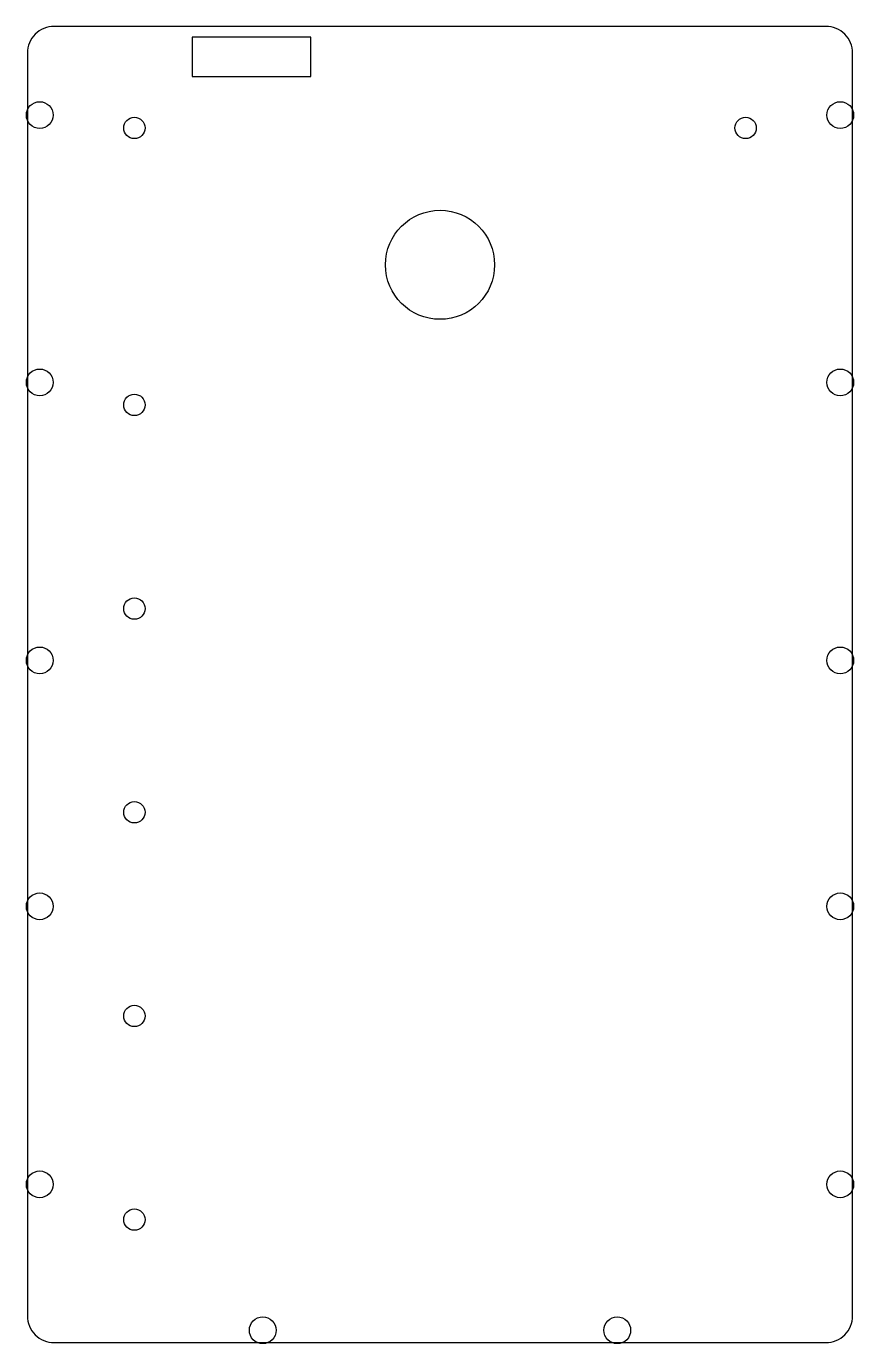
# Model space of a CAD drawing. Header units: millimetres. Extents: x -10 to 67, y -114 to 10.
import ezdxf

# ---------------------------------------------------------------- set-up
doc = ezdxf.new("R2010")
doc.units = ezdxf.units.MM
doc.layers.get('0').update_dxf_attribs({"linetype": 'CONTINUOUS'})

msp = doc.modelspace()

# ---------------------------------------------------------------- linework, layer by layer
msp.add_lwpolyline([(64.65, 9.5), (-7.5, 9.5, 0.414214), (-10, 7), (-10, -111.1, 0.414214), (-7.5, -113.6), (64.65, -113.6, 0.414214), (67.15, -111.1), (67.15, 7, 0.414214)], format="xyb", close=True)
msp.add_lwpolyline([(16.5, 8.5), (5.4, 8.5), (5.4, 4.8), (16.5, 4.8)], close=True)
for centre, radius in [((-8.85, 1.2), 1.25), ((66, 1.2), 1.25), ((0, 0), 1), ((57.15, 0), 1), ((28.58, -12.8), 5.1), ((-8.85, -23.8), 1.25), ((66, -23.8), 1.25), ((0, -25.9), 1), ((0, -44.95), 1), ((-8.85, -49.8), 1.25), ((66, -49.8), 1.25), ((0, -64), 1), ((-8.85, -72.8), 1.25), ((66, -72.8), 1.25), ((0, -83.05), 1), ((-8.85, -98.8), 1.25), ((66, -98.8), 1.25), ((0, -102.1), 1), ((12, -112.45), 1.25), ((45.15, -112.45), 1.25)]:
    msp.add_circle(centre, radius)

doc.saveas('drawing.dxf')
